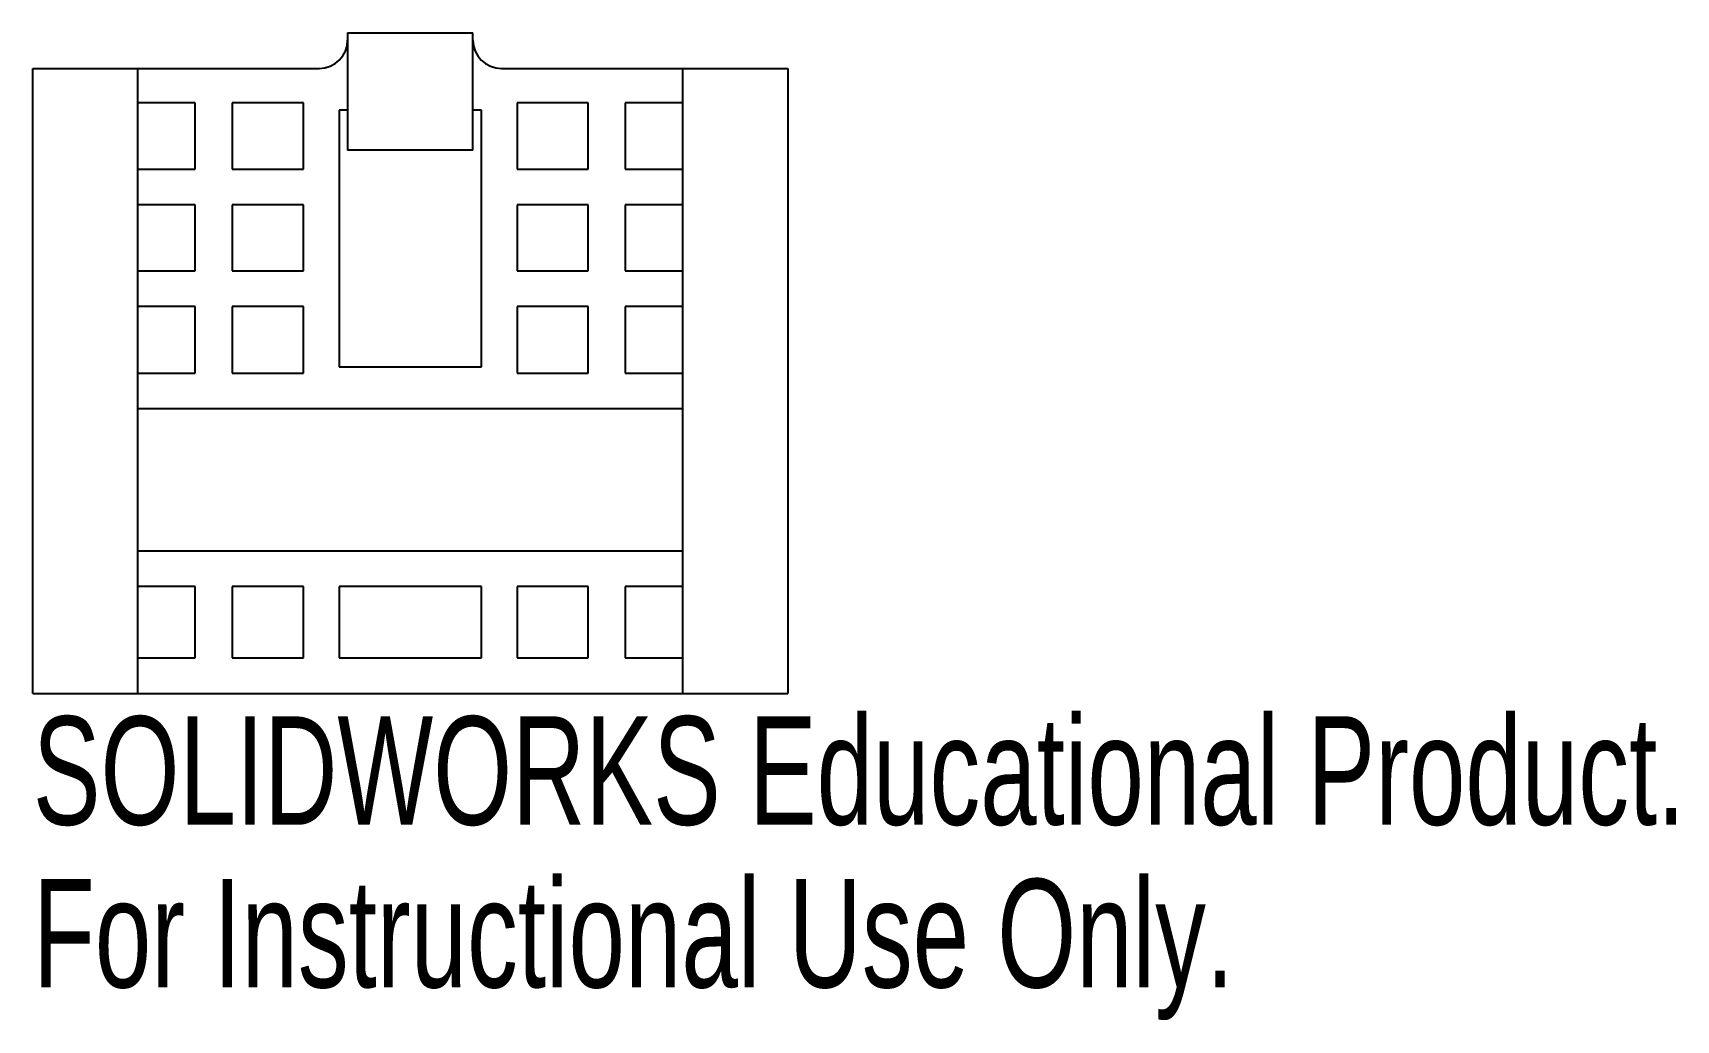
# Paper-space layout '_Top' of a CAD drawing. Header units: inches. Extents: x -0.64 to 2.24, y -1.12 to 0.61.
import ezdxf

# ---------------------------------------------------------------- set-up
doc = ezdxf.new("R2010")
doc.units = ezdxf.units.IN
doc.header["$MEASUREMENT"] = 0
doc.styles.add('SLDTEXTSTYLE0', font='TXT', dxfattribs={"width": 0.7})

psp = doc.layouts.new('_Top')

# ---------------------------------------------------------------- linework, layer by layer
at = {"color": 7, "linetype": 'Continuous', "lineweight": 25}
for p, q in [((-0.0896, 0.6086), (-0.0896, 0.4025)), ((-0.0896, 0.6086), (0.1304, 0.6086)), ((0.1304, 0.4025), (0.1304, 0.6086)), ((-0.6421, 0.5461), (-0.1396, 0.5461)), ((-0.6421, -0.5507), (-0.6421, 0.5461)), ((-0.4582, 0.5461), (-0.4582, -0.5507)), ((0.1804, 0.5461), (0.6829, 0.5461)), ((0.4991, -0.5507), (0.4991, 0.5461)), ((0.6829, 0.5461), (0.6829, -0.5507)), ((-0.3571, 0.4861), (-0.4582, 0.4861)), ((-0.3571, 0.3695), (-0.3571, 0.4861)), ((-0.1671, 0.4861), (-0.2921, 0.4861)), ((-0.2921, 0.4861), (-0.2921, 0.3695)), ((-0.1671, 0.3695), (-0.1671, 0.4861)), ((-0.1046, 0.4727), (-0.1046, 0.0227)), ((-0.0896, 0.4727), (-0.1046, 0.4727)), ((0.1454, 0.4727), (0.1304, 0.4727)), ((0.1454, 0.0227), (0.1454, 0.4727)), ((0.3329, 0.4861), (0.2079, 0.4861)), ((0.2079, 0.4861), (0.2079, 0.3695)), ((0.3329, 0.3695), (0.3329, 0.4861)), ((0.4991, 0.4861), (0.3979, 0.4861)), ((0.3979, 0.4861), (0.3979, 0.3695)), ((0.1304, 0.4025), (-0.0896, 0.4025)), ((-0.4582, 0.3695), (-0.3571, 0.3695)), ((-0.2921, 0.3695), (-0.1671, 0.3695)), ((0.2079, 0.3695), (0.3329, 0.3695)), ((0.3979, 0.3695), (0.4991, 0.3695)), ((-0.3571, 0.307), (-0.4582, 0.307)), ((-0.3571, 0.1909), (-0.3571, 0.307)), ((-0.2921, 0.307), (-0.2921, 0.1909)), ((-0.1671, 0.307), (-0.2921, 0.307)), ((-0.1671, 0.1909), (-0.1671, 0.307)), ((0.3329, 0.307), (0.2079, 0.307)), ((0.2079, 0.307), (0.2079, 0.1909)), ((0.3329, 0.1909), (0.3329, 0.307)), ((0.4991, 0.307), (0.3979, 0.307)), ((0.3979, 0.307), (0.3979, 0.1909)), ((-0.4582, 0.1909), (-0.3571, 0.1909)), ((-0.2921, 0.1909), (-0.1671, 0.1909)), ((0.2079, 0.1909), (0.3329, 0.1909)), ((0.3979, 0.1909), (0.4991, 0.1909)), ((-0.3571, 0.1284), (-0.4582, 0.1284)), ((-0.3571, 0.0117), (-0.3571, 0.1284)), ((-0.1671, 0.1284), (-0.2921, 0.1284)), ((-0.2921, 0.1284), (-0.2921, 0.0117)), ((-0.1671, 0.0117), (-0.1671, 0.1284)), ((0.3329, 0.1284), (0.2079, 0.1284)), ((0.2079, 0.1284), (0.2079, 0.0117)), ((0.3329, 0.0117), (0.3329, 0.1284)), ((0.4991, 0.1284), (0.3979, 0.1284)), ((0.3979, 0.1284), (0.3979, 0.0117)), ((-0.4582, 0.0117), (-0.3571, 0.0117)), ((-0.2921, 0.0117), (-0.1671, 0.0117)), ((-0.1046, 0.0227), (0.1454, 0.0227)), ((0.2079, 0.0117), (0.3329, 0.0117)), ((0.3979, 0.0117), (0.4991, 0.0117)), ((-0.4582, -0.0508), (0.4991, -0.0508)), ((-0.4582, -0.3006), (0.4991, -0.3006)), ((-0.3571, -0.3631), (-0.4582, -0.3631)), ((-0.3571, -0.4882), (-0.3571, -0.3631)), ((-0.1671, -0.3631), (-0.2921, -0.3631)), ((-0.2921, -0.3631), (-0.2921, -0.4882)), ((-0.1671, -0.4882), (-0.1671, -0.3631)), ((-0.1046, -0.3631), (-0.1046, -0.4882)), ((0.1454, -0.3631), (-0.1046, -0.3631)), ((0.1454, -0.4882), (0.1454, -0.3631)), ((0.3329, -0.3631), (0.2079, -0.3631)), ((0.2079, -0.3631), (0.2079, -0.4882)), ((0.3329, -0.4882), (0.3329, -0.3631)), ((0.4991, -0.3631), (0.3979, -0.3631)), ((0.3979, -0.3631), (0.3979, -0.4882)), ((-0.4582, -0.4882), (-0.3571, -0.4882)), ((-0.2921, -0.4882), (-0.1671, -0.4882)), ((-0.1046, -0.4882), (0.1454, -0.4882)), ((0.2079, -0.4882), (0.3329, -0.4882)), ((0.3979, -0.4882), (0.4991, -0.4882)), ((-0.6421, -0.5507), (0.6829, -0.5507))]:
    psp.add_line(p, q, dxfattribs=at)
for centre, start, end in [((-0.1396, 0.5961), 270, 0), ((0.1804, 0.5961), 180, 270)]:
    psp.add_arc(centre, 0.05, start, end, dxfattribs=at)

# ---------------------------------------------------------------- texts
at = {"color": 7, "linetype": 'Continuous', "char_height": 0.1903, "attachment_point": 1, "style": 'SLDTEXTSTYLE0'}
for s, insert in [('SOLIDWORKS Educational Product.', (-0.6421, -0.5908)), ('For Instructional Use Only.', (-0.6421, -0.8763))]:
    psp.add_mtext(s, dxfattribs=dict(at, insert=insert))

doc.saveas('drawing.dxf')
